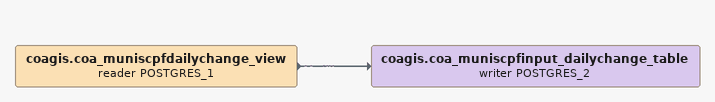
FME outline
coagis.coa_muniscpfdailychange_view (reader POSTGRES_1)
    -> coagis.coa_muniscpfinput_dailychange_table (writer POSTGRES_2)
coagis.coa_muniscpfinput_dailychange_table (writer POSTGRES_2)
